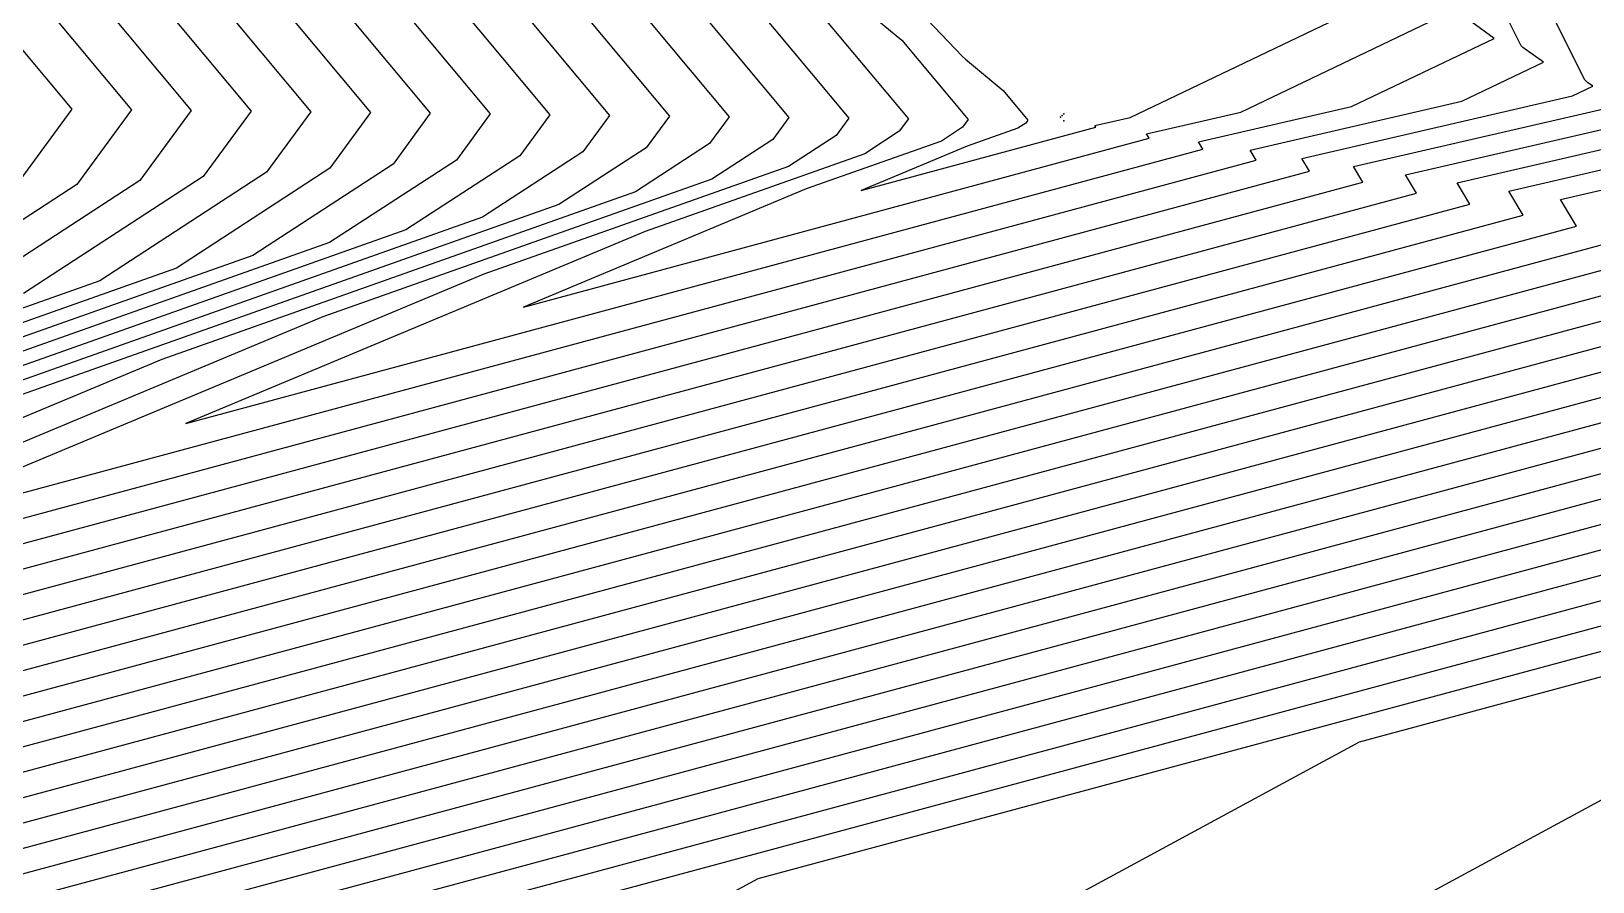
# Model space of a CAD drawing. Header units: metres. Extents: x 419582 to 423558, y 4805372 to 4807539.
# Drawn here: x 423201.9 to 423293.5, y 4807383.8 to 4807433.7 of the extents above; entities that cross this region are included whole.
import ezdxf

# ---------------------------------------------------------------- set-up
doc = ezdxf.new("R2010")
doc.units = ezdxf.units.M
for name, color, linetype in [('C-TINN', 4, 'Continuous'), ('C-TOPO-MAJR', 9, 'Continuous'), ('C-TOPO-MINR', 8, 'Continuous')]:
    doc.layers.add(name, color=color, linetype=linetype)

msp = doc.modelspace()

# ---------------------------------------------------------------- linework, layer by layer
at = {"layer": 'C-TINN', "color": 4, "linetype": 'Continuous', "lineweight": -3}
for p in [(423262.31, 4807428.62, 1760.6), (423262.41, 4807428.72, 1760.6), (423262.51, 4807428.82, 1760.6), (423262.51, 4807428.42, 1760.6)]:
    msp.add_point(p, dxfattribs=at)
at = {"layer": 'C-TOPO-MAJR', "color": 9, "linetype": 'Continuous', "lineweight": -3, "flags": 128}
for points, elevation in [([(423226.035, 4807489.58), (423221.551, 4807480.956), (423220.175, 4807472.022), (423220.086, 4807471.934), (423219.998, 4807471.846), (423219.998, 4807471.799), (423219.87, 4807471.244), (423215.587, 4807460.683), (423215.899, 4807456.817), (423215.899, 4807456.699), (423217.574, 4807454.673), (423217.726, 4807454.521), (423229.239, 4807444.977), (423242.87, 4807428.649), (423241.716, 4807427.073), (423237.372, 4807424.245), (423209.572, 4807414.402), (423151.526, 4807390.152), (423280.061, 4807424.808), (423279.516, 4807425.727), (423295.896, 4807429.51)], 1755), ([(423200.194, 4807458.968), (423225.334, 4807428.854), (423223.15, 4807425.871), (423214.926, 4807420.518), (423162.306, 4807401.885)], 1750), ([(423209.281, 4807375.923), (423342.743, 4807411.907), (423341.422, 4807414.137), (423341.341, 4807414.218), (423341.42, 4807419.422), (423341.325, 4807419.517), (423341.325, 4807419.727), (423337.793, 4807429.359), (423337.818, 4807432.416), (423337.652, 4807432.583), (423336.314, 4807435.177), (423336.314, 4807435.289), (423336.386, 4807435.361), (423336.458, 4807435.433), (423330.598, 4807443.755), (423330.508, 4807443.844), (423327.317, 4807456.508), (423327.342, 4807456.533), (423327.366, 4807456.557), (423327.169, 4807457.843), (423327.169, 4807458.175), (423327.186, 4807458.192), (423327.203, 4807458.209)], 1735), ([(423185.522, 4807455.743), (423207.798, 4807429.058), (423204.584, 4807424.669), (423192.481, 4807416.79)], 1745), ([(423247.893, 4807441.278), (423256.57, 4807432.192), (423256.741, 4807432.021), (423258.945, 4807430.194), (423260.406, 4807428.445), (423260.282, 4807428.276), (423259.817, 4807427.973), (423256.838, 4807426.918), (423250.619, 4807424.32), (423264.39, 4807428.033), (423264.39, 4807428.033), (423264.332, 4807428.131), (423266.403, 4807428.61), (423278.063, 4807434.178)], 1760), ([(423052.433, 4807355.985), (423295.732, 4807421.583)], 1750), ([(422953.341, 4807321.817), (423311.402, 4807418.357)], 1745), ([(423032.812, 4807335.794), (423327.073, 4807415.132)], 1740)]:
    msp.add_lwpolyline(points, dxfattribs=dict(at, elevation=elevation))
at = {"layer": 'C-TOPO-MINR', "color": 8, "linetype": 'Continuous', "lineweight": -3, "flags": 128}
for points, elevation in [([(423218.48, 4807489.201), (423216.029, 4807473.292), (423215.971, 4807473.234), (423215.913, 4807473.176), (423215.913, 4807473.009), (423215.448, 4807470.99), (423212.28, 4807463.18), (423212.749, 4807457.38), (423212.749, 4807457.203), (423214.073, 4807455.601), (423214.194, 4807455.481), (423223.298, 4807447.934), (423239.363, 4807428.69), (423238.003, 4807426.833), (423232.883, 4807423.5), (423200.119, 4807411.898)], 1754), ([(423206.404, 4807486.791), (423207.793, 4807481.454), (423213.363, 4807483.482), (423213.058, 4807482.185), (423211.884, 4807474.562), (423211.856, 4807474.534), (423211.828, 4807474.506), (423211.828, 4807474.218), (423211.026, 4807470.737), (423208.974, 4807465.676), (423209.598, 4807457.944), (423209.598, 4807457.708), (423210.572, 4807456.53), (423210.661, 4807456.441), (423217.357, 4807450.891), (423235.856, 4807428.731), (423234.29, 4807426.593), (423228.394, 4807422.754), (423190.666, 4807409.395)], 1753), ([(423205.838, 4807483.903), (423207.956, 4807475.765), (423207.859, 4807475.668), (423207.762, 4807475.571), (423207.762, 4807475.558), (423207.437, 4807475.107), (423207.62, 4807474.925), (423207.62, 4807474.89), (423206.604, 4807470.483), (423205.667, 4807468.173), (423206.448, 4807458.507), (423206.448, 4807458.212), (423207.071, 4807457.458), (423207.128, 4807457.401), (423211.415, 4807453.847), (423232.348, 4807428.772), (423230.577, 4807426.352), (423223.904, 4807422.009), (423181.212, 4807406.892)], 1752), ([(423201.702, 4807470.097), (423202.375, 4807468.604), (423202.541, 4807468.439), (423203.297, 4807459.071), (423203.297, 4807458.717), (423203.571, 4807458.386), (423203.596, 4807458.361), (423205.474, 4807456.804), (423228.841, 4807428.813), (423226.863, 4807426.112), (423219.415, 4807421.263), (423171.759, 4807404.388)], 1751), ([(423197.26, 4807458.323), (423221.827, 4807428.895), (423219.437, 4807425.631), (423210.437, 4807419.772), (423152.853, 4807399.382)], 1749), ([(423173.987, 4807367.897), (423339.609, 4807412.552), (423337.969, 4807415.32), (423337.917, 4807415.372), (423337.968, 4807418.724), (423337.907, 4807418.785), (423337.907, 4807419.063), (423335.632, 4807425.267), (423335.681, 4807431.104), (423335.545, 4807431.24), (423332.99, 4807436.192), (423332.99, 4807436.406), (423333.036, 4807436.453), (423333.083, 4807436.499), (423329.301, 4807441.87), (423329.243, 4807441.928), (423325.143, 4807458.2), (423325.145, 4807458.203), (423325.148, 4807458.206), (423325.126, 4807458.354), (423325.126, 4807458.746), (423325.128, 4807458.748), (423325.13, 4807458.75)], 1736), ([(423194.325, 4807457.678), (423218.32, 4807428.936), (423215.724, 4807425.39), (423205.948, 4807419.027), (423143.4, 4807396.879)], 1748), ([(423177.088, 4807347.412), (423244.575, 4807383.949), (423345.878, 4807411.262), (423344.874, 4807412.955), (423344.765, 4807413.064), (423344.872, 4807420.12), (423344.743, 4807420.248), (423344.743, 4807420.391), (423339.954, 4807433.451), (423339.956, 4807433.729), (423339.759, 4807433.926), (423339.638, 4807434.162), (423339.638, 4807434.172), (423339.735, 4807434.269), (423339.833, 4807434.367), (423331.895, 4807445.639), (423331.774, 4807445.76), (423329.492, 4807454.816), (423329.538, 4807454.862), (423329.584, 4807454.908), (423329.212, 4807457.333), (423329.212, 4807457.605), (423329.244, 4807457.637), (423329.276, 4807457.669)], 1734), ([(423188.456, 4807456.388), (423211.306, 4807429.017), (423208.297, 4807424.909), (423196.97, 4807417.536)], 1746), ([(423191.391, 4807457.033), (423214.813, 4807428.976), (423212.011, 4807425.15), (423201.459, 4807418.281)], 1747), ([(423182.587, 4807455.098), (423204.291, 4807429.099), (423200.871, 4807424.428)], 1744), ([(423235.18, 4807442.021), (423246.377, 4807428.608), (423245.429, 4807427.314), (423241.861, 4807424.991), (423219.025, 4807416.905), (423171.345, 4807396.986), (423276.927, 4807425.453), (423276.48, 4807426.208), (423292.359, 4807429.876), (423293.546, 4807430.442), (423293.246, 4807430.66), (423293.071, 4807430.835), (423290.977, 4807435.043)], 1756), ([(423241.122, 4807439.064), (423249.884, 4807428.567), (423249.143, 4807427.554), (423246.35, 4807425.736), (423228.478, 4807419.408), (423191.163, 4807403.819), (423273.793, 4807426.098), (423273.443, 4807426.689), (423285.87, 4807429.559), (423290.654, 4807431.844), (423289.447, 4807432.719), (423289.346, 4807432.82), (423288.139, 4807435.245)], 1757), ([(423247.125, 4807438.024), (423253.004, 4807433.151), (423256.899, 4807428.485), (423256.569, 4807428.035), (423255.328, 4807427.227), (423247.385, 4807424.415), (423230.8, 4807417.486), (423267.525, 4807427.388), (423267.525, 4807427.388), (423267.369, 4807427.651), (423272.892, 4807428.926), (423284.87, 4807434.647)], 1759), ([(423247.063, 4807436.107), (423253.391, 4807428.526), (423252.856, 4807427.795), (423250.839, 4807426.482), (423237.932, 4807421.911), (423210.982, 4807410.653), (423270.659, 4807426.743), (423270.406, 4807427.17), (423279.381, 4807429.243), (423287.762, 4807433.245), (423285.648, 4807434.779)], 1758), ([(423111.889, 4807376.485), (423286.329, 4807423.518), (423285.59, 4807424.765), (423300.064, 4807428.108)], 1753), ([(423131.708, 4807383.319), (423283.195, 4807424.163), (423282.553, 4807425.246), (423297.98, 4807428.809)], 1754), ([(423092.07, 4807369.652), (423289.463, 4807422.873), (423288.627, 4807424.284), (423302.148, 4807427.407)], 1752), ([(423072.252, 4807362.818), (423292.598, 4807422.228), (423291.664, 4807423.803), (423304.232, 4807426.706)], 1751), ([(423032.615, 4807349.151), (423298.866, 4807420.938)], 1749), ([(423012.796, 4807342.318), (423302, 4807420.292)], 1748), ([(422973.159, 4807328.651), (423308.268, 4807419.002)], 1746), ([(422992.978, 4807335.484), (423305.134, 4807419.647)], 1747), ([(422926.931, 4807311.716), (423317.67, 4807417.067)], 1743), ([(422933.522, 4807314.983), (423314.536, 4807417.712)], 1744), ([(422962.224, 4807319.742), (423320.805, 4807416.422)], 1742), ([(422997.518, 4807327.768), (423323.939, 4807415.777)], 1741), ([(423068.106, 4807343.82), (423330.207, 4807414.487)], 1739), ([(423103.399, 4807351.845), (423333.341, 4807413.842)], 1738), ([(423138.693, 4807359.871), (423336.475, 4807413.197)], 1737), ([(423205.078, 4807351.483), (423279.868, 4807391.974), (423349.012, 4807410.617)], 1733), ([(423233.069, 4807355.555), (423315.162, 4807400), (423352.146, 4807409.972)], 1732)]:
    msp.add_lwpolyline(points, dxfattribs=dict(at, elevation=elevation))

doc.saveas('drawing.dxf')
